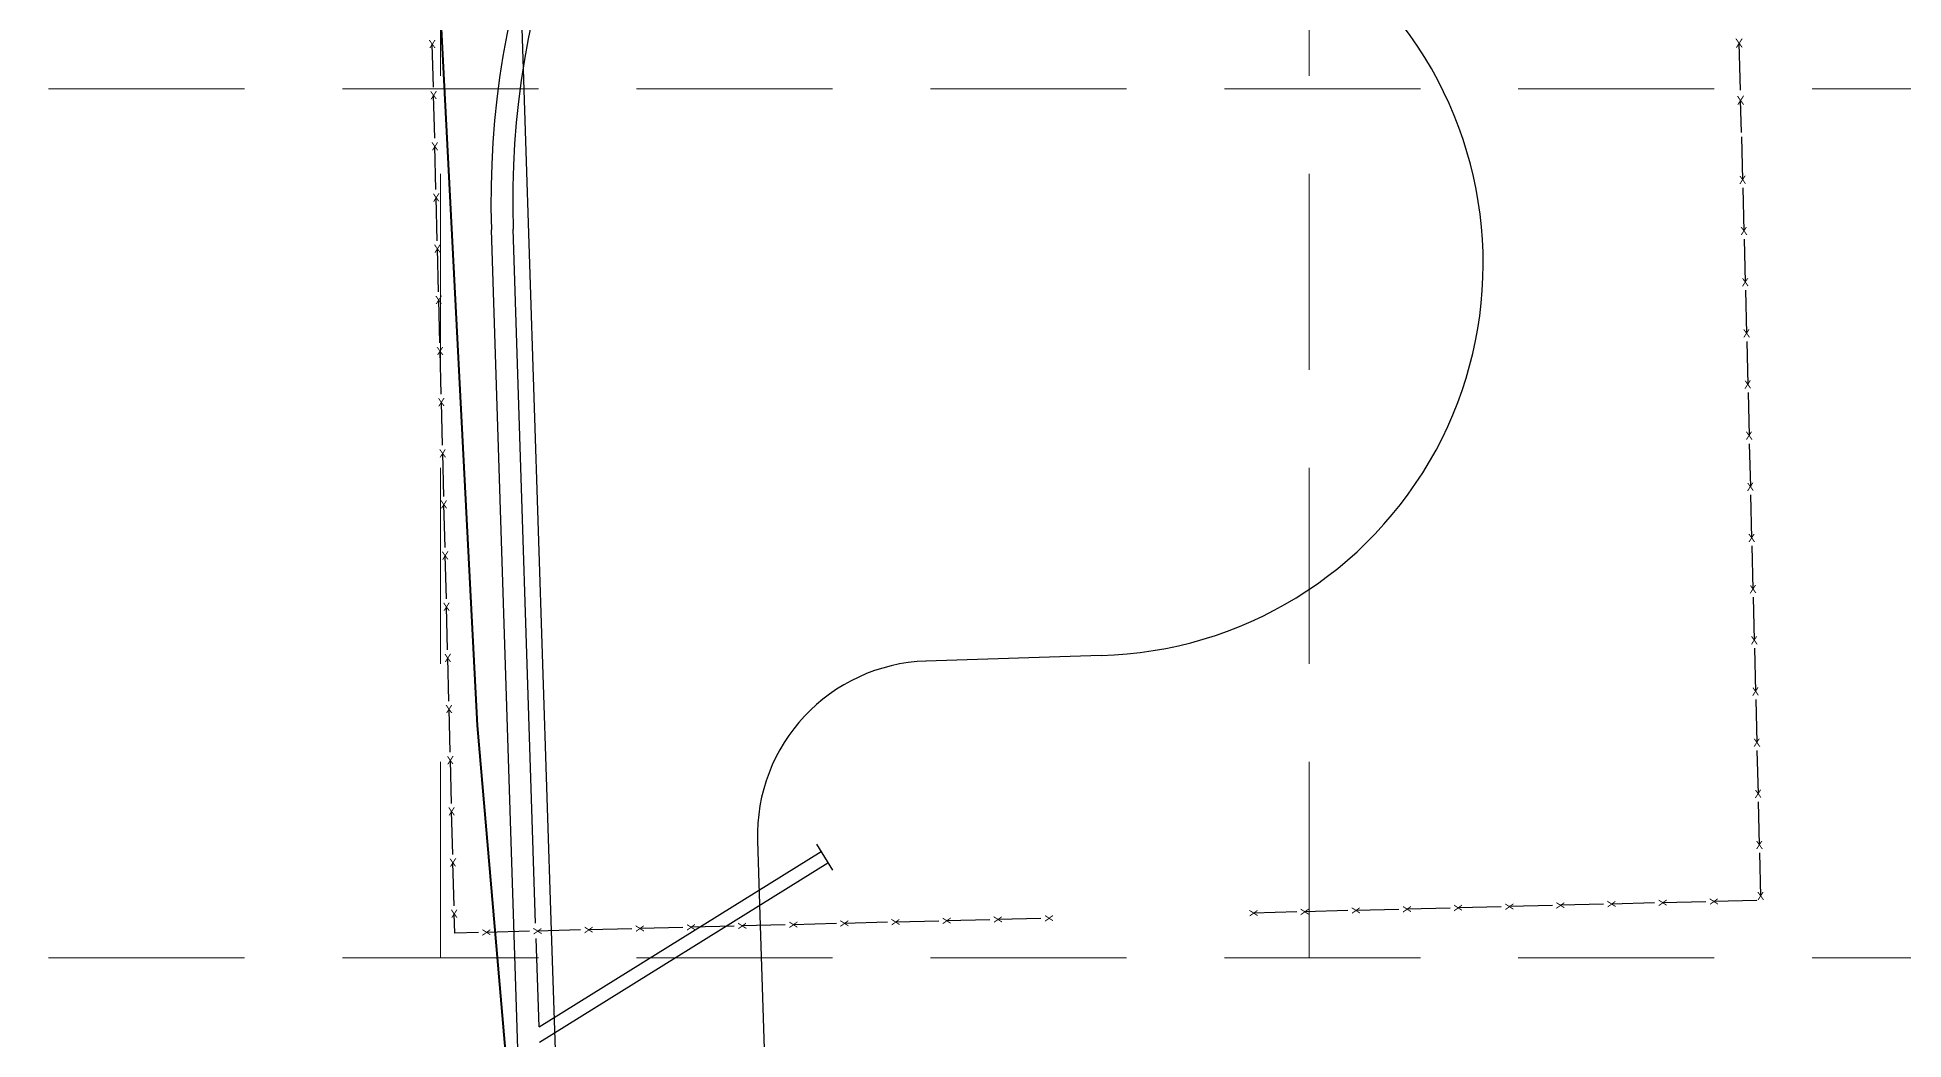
# Model space of a CAD drawing. Header units: inches. Extents: x -5337 to 1057, y 15227 to 19227.
# Drawn here: x -3782.2 to -3567.9, y 16120.1 to 16235.1 of the extents above; entities that cross this region are included whole.
import ezdxf
from ezdxf.enums import TextEntityAlignment as Align

# ---------------------------------------------------------------- set-up
doc = ezdxf.new("R2010")
doc.units = ezdxf.units.IN
doc.header["$LTSCALE"] = 150
doc.header["$MEASUREMENT"] = 0
doc.linetypes.add('HIDDEN', pattern=[0.375, 0.25, -0.125])
for name, color, linetype in [('grid', 7, 'HIDDEN'), ('Level 28', 7, 'Continuous'), ('PAVING', 7, 'Continuous'), ('ROW', 7, 'Continuous'), ('STORM', 7, 'Continuous')]:
    doc.layers.add(name, color=color, linetype=linetype)
doc.styles.add('providence5$0$Style-CB101', font='CB101.shx')

msp = doc.modelspace()

# ---------------------------------------------------------------- linework, layer by layer
at = {"layer": 'grid', "color": 252, "linetype": 'HIDDEN', "lineweight": 0, "ltscale": 0.6}
for p, q in [((-3735.89, 19121.98), (-3735.89, 15630.29)), ((-3636.14, 19121.98), (-3636.14, 15630.29)), ((-5232.14, 16229.23), (952.36, 16229.23)), ((-5232.14, 16129.48), (952.36, 16129.48))]:
    msp.add_line(p, q, dxfattribs=at)
at = {"layer": 'Level 28', "color": 250, "linetype": 'Continuous', "lineweight": 40}
for p, q in [((-3731.66, 16156.14), (-3737.55, 16270.87)), ((-3718.89, 16008.15), (-3731.66, 16156.14))]:
    msp.add_line(p, q, dxfattribs=at)
at = {"layer": 'PAVING'}
for p, q in [((-3727.05, 16252.06), (-3723.17, 16132.59)), ((-3660.04, 16164.19), (-3680.15, 16163.54)), ((-3699.49, 16142.9), (-3699.18, 16133.2)), ((-3723.17, 16132.59), (-3717.51, 15958.23)), ((-3699.18, 16133.2), (-3695.96, 16033.96))]:
    msp.add_line(p, q, dxfattribs=at)
for centre, radius, start, end in [((-3661.17, 16209.18), 45, 271.442, 91.8588), ((-3679.5, 16143.55), 20, 91.8588, 181.8588)]:
    msp.add_arc(centre, radius, start, end, dxfattribs=at)
at = {"layer": 'ROW'}
for p, q in [((-3736.7, 16229.42), (-3736.83, 16234.37)), ((-3586.65, 16229.08), (-3586.78, 16234.48)), ((-3736.55, 16223.55), (-3736.68, 16228.5)), ((-3586.52, 16224.21), (-3586.62, 16227.92)), ((-3586.51, 16223.73), (-3586.39, 16218.78)), ((-3736.41, 16217.68), (-3736.53, 16222.63)), ((-3586.36, 16217.86), (-3586.24, 16212.91)), ((-3736.26, 16211.8), (-3736.38, 16216.76)), ((-3736.11, 16205.93), (-3736.24, 16210.89)), ((-3586.22, 16211.99), (-3586.09, 16207.03)), ((-3735.96, 16200.06), (-3736.09, 16205.01)), ((-3586.07, 16206.12), (-3585.94, 16201.16)), ((-3585.92, 16200.24), (-3585.8, 16195.29)), ((-3735.82, 16194.19), (-3735.94, 16199.14)), ((-3585.77, 16194.37), (-3585.65, 16189.42)), ((-3735.67, 16188.32), (-3735.79, 16193.27)), ((-3735.52, 16182.45), (-3735.64, 16187.4)), ((-3585.63, 16188.5), (-3585.5, 16183.55)), ((-3735.37, 16176.57), (-3735.5, 16181.53)), ((-3585.48, 16182.63), (-3585.35, 16177.67)), ((-3585.33, 16176.76), (-3585.2, 16171.8)), ((-3735.22, 16170.7), (-3735.35, 16175.66)), ((-3585.18, 16170.88), (-3585.06, 16165.93)), ((-3735.08, 16164.83), (-3735.2, 16169.78)), ((-3734.93, 16158.96), (-3735.05, 16163.91)), ((-3585.03, 16165.01), (-3584.91, 16160.06)), ((-3734.78, 16153.09), (-3734.91, 16158.04)), ((-3584.89, 16159.14), (-3584.76, 16154.19)), ((-3584.74, 16153.27), (-3584.61, 16148.31)), ((-3734.63, 16147.21), (-3734.76, 16152.17)), ((-3584.59, 16147.4), (-3584.47, 16142.44)), ((-3734.49, 16141.34), (-3734.61, 16146.3)), ((-3734.34, 16135.47), (-3734.46, 16140.42)), ((-3584.44, 16141.52), (-3584.32, 16136.57)), ((-3596.49, 16135.78), (-3601.44, 16135.66)), ((-3590.62, 16135.93), (-3595.57, 16135.81)), ((-3584.74, 16136.08), (-3589.7, 16135.95)), ((-3734.26, 16132.32), (-3734.31, 16134.55)), ((-3684.57, 16133.57), (-3689.52, 16133.44)), ((-3678.69, 16133.71), (-3683.65, 16133.59)), ((-3672.82, 16133.86), (-3677.78, 16133.74)), ((-3666.95, 16134.01), (-3671.9, 16133.89)), ((-3637.59, 16134.75), (-3642.54, 16134.62)), ((-3631.72, 16134.9), (-3636.67, 16134.77)), ((-3625.85, 16135.04), (-3630.8, 16134.92)), ((-3619.97, 16135.19), (-3624.93, 16135.07)), ((-3614.1, 16135.34), (-3619.06, 16135.22)), ((-3608.23, 16135.49), (-3613.18, 16135.36)), ((-3602.36, 16135.64), (-3607.31, 16135.51)), ((-3731.54, 16132.38), (-3734.26, 16132.32)), ((-3725.67, 16132.53), (-3730.62, 16132.41)), ((-3719.8, 16132.68), (-3724.75, 16132.55)), ((-3713.93, 16132.83), (-3718.88, 16132.7)), ((-3708.05, 16132.98), (-3713.01, 16132.85)), ((-3702.18, 16133.12), (-3707.14, 16133)), ((-3696.31, 16133.27), (-3701.26, 16133.15)), ((-3690.44, 16133.42), (-3695.39, 16133.29))]:
    msp.add_line(p, q, dxfattribs=at)
at = {"layer": 'STORM', "color": 5}
for p, q in [((-3722.57, 15982.69), (-3730.05, 16213.04)), ((-3730.05, 16213.04), (-3730.05, 16213.04)), ((-3724.97, 16133.45), (-3727.55, 16213.12)), ((-3727.55, 16213.12), (-3727.55, 16213.12)), ((-3692.73, 16142.52), (-3690.88, 16139.55)), ((-3724.58, 16121.55), (-3692.2, 16141.67)), ((-3724.52, 16119.81), (-3691.41, 16140.39)), ((-3724.58, 16121.55), (-3724.91, 16131.72))]:
    msp.add_line(p, q, dxfattribs=at)
for radius, start in [(101.25, 91.6678), (98.75, 91.6499)]:
    msp.add_arc((-3628.85, 16216.33), radius, start, 181.8588, dxfattribs=at)

# ---------------------------------------------------------------- texts
at = {"layer": 'ROW', "style": 'providence5$0$Style-CB101'}
for height, rotation, p in [(0.919, 181.442, (-3736.83, 16234.37)), (1, 181.442, (-3586.78, 16234.48)), (0.919, 181.442, (-3736.68, 16228.5)), (1, 181.442, (-3586.62, 16227.92)), (0.919, 181.442, (-3736.53, 16222.63)), (0.919, 1.442, (-3586.39, 16218.78)), (0.919, 181.442, (-3736.38, 16216.76)), (0.919, 1.442, (-3586.24, 16212.91)), (0.919, 181.442, (-3736.24, 16210.89)), (0.919, 1.442, (-3586.09, 16207.03)), (0.919, 181.442, (-3736.09, 16205.01)), (0.919, 1.442, (-3585.94, 16201.16)), (0.919, 181.442, (-3735.94, 16199.14)), (0.919, 1.442, (-3585.8, 16195.29)), (0.919, 181.442, (-3735.79, 16193.27)), (0.919, 1.442, (-3585.65, 16189.42)), (0.919, 181.442, (-3735.64, 16187.4)), (0.919, 1.442, (-3585.5, 16183.55)), (0.919, 181.442, (-3735.5, 16181.53)), (0.919, 1.442, (-3585.35, 16177.67)), (0.919, 181.442, (-3735.35, 16175.66)), (0.919, 1.442, (-3585.2, 16171.8)), (0.919, 181.442, (-3735.2, 16169.78)), (0.919, 1.442, (-3585.06, 16165.93)), (0.919, 181.442, (-3735.05, 16163.91)), (0.919, 1.442, (-3584.91, 16160.06)), (0.919, 181.442, (-3734.91, 16158.04)), (0.919, 1.442, (-3584.76, 16154.19)), (0.919, 181.442, (-3734.76, 16152.17)), (0.919, 1.442, (-3584.61, 16148.31)), (0.919, 181.442, (-3734.61, 16146.3)), (0.919, 1.442, (-3584.47, 16142.44)), (0.919, 181.442, (-3734.46, 16140.42)), (0.919, 271.442, (-3613.18, 16135.36)), (0.919, 271.442, (-3607.31, 16135.51)), (0.919, 271.442, (-3601.44, 16135.66)), (0.919, 271.442, (-3595.57, 16135.81)), (0.919, 271.442, (-3589.7, 16135.95)), (0.919, 1.442, (-3584.32, 16136.57)), (0.919, 181.442, (-3734.31, 16134.55)), (0.919, 271.442, (-3695.39, 16133.29)), (0.919, 271.442, (-3689.52, 16133.44)), (0.919, 271.442, (-3683.65, 16133.59)), (0.919, 271.442, (-3677.78, 16133.74)), (0.919, 271.442, (-3671.9, 16133.89)), (0.919, 271.442, (-3666.03, 16134.03)), (0.919, 271.442, (-3642.54, 16134.62)), (0.919, 271.442, (-3636.67, 16134.77)), (0.919, 271.442, (-3630.8, 16134.92)), (0.919, 271.442, (-3624.93, 16135.07)), (0.919, 271.442, (-3619.06, 16135.22)), (0.919, 271.442, (-3730.62, 16132.41)), (0.919, 271.442, (-3724.75, 16132.55)), (0.919, 271.442, (-3718.88, 16132.7)), (0.919, 271.442, (-3713.01, 16132.85)), (0.919, 271.442, (-3707.14, 16133)), (0.919, 271.442, (-3701.26, 16133.15))]:
    msp.add_text('X', height=height, rotation=rotation, dxfattribs=at).set_placement(p, align=Align.MIDDLE_CENTER)

doc.saveas('drawing.dxf')
